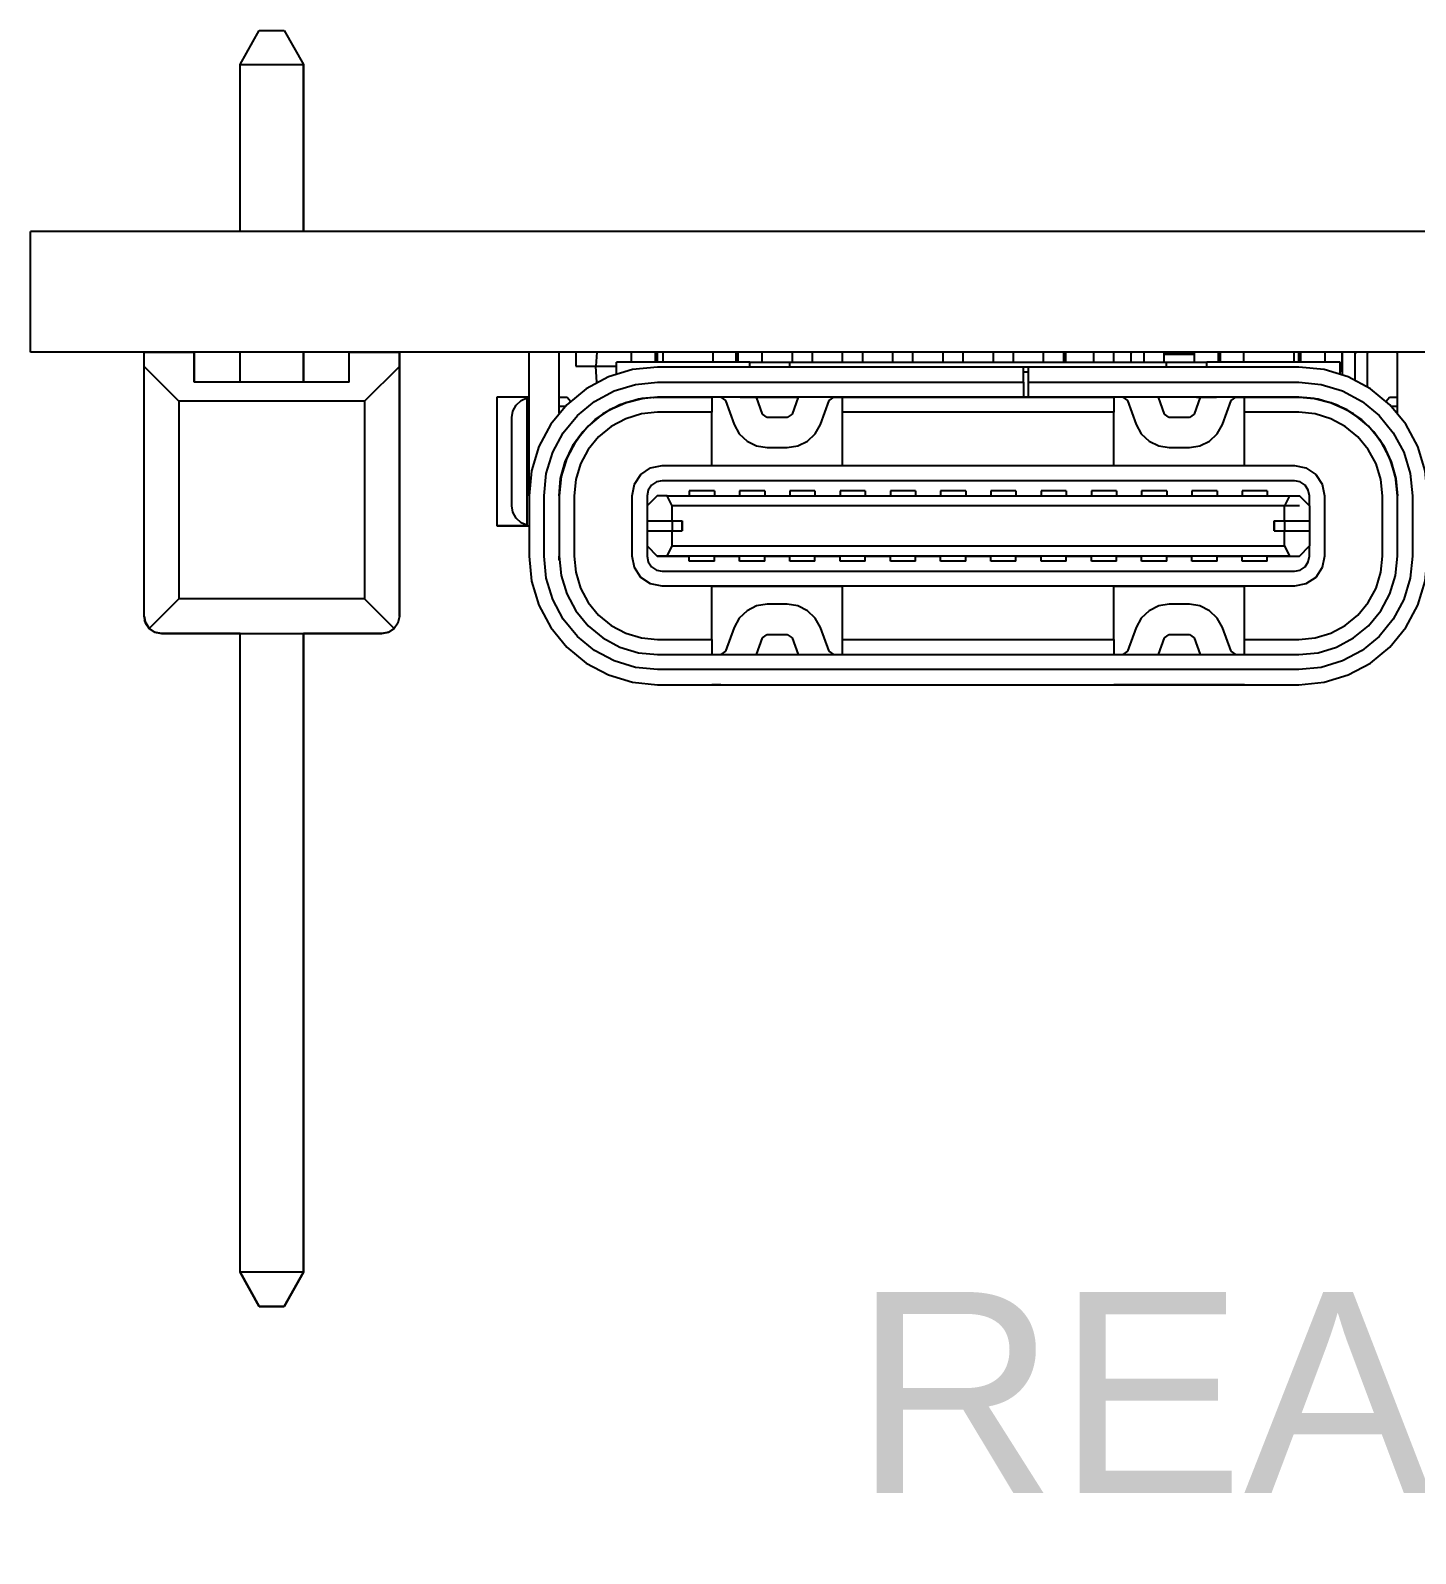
# Model space of a CAD drawing. Header units: millimetres. Extents: x -32 to 158, y -136 to 142.
# Drawn here: x 105 to 118.78, y -2.46 to 12.7 of the extents above; entities that cross this region are included whole.
import ezdxf

# ---------------------------------------------------------------- set-up
doc = ezdxf.new("R2010")
doc.units = ezdxf.units.MM
doc.layers.add('LABELS', color=7, linetype='Continuous')
doc.layers.add('VISIBLE', color=7, linetype='Continuous')
doc.styles.get("Standard").update_dxf_attribs({"font": 'arial.ttf'})

msp = doc.modelspace()

# ---------------------------------------------------------------- linework, layer by layer
at = {"layer": 'VISIBLE'}
for points in [[(107.085, 12.357), (107.275, 12.697)], [(107.275, 12.697), (107.525, 12.697)], [(107.525, 12.697), (107.715, 12.357)], [(107.085, 12.357), (107.715, 12.357)], [(107.085, 10.697), (107.085, 12.357)], [(107.715, 12.357), (107.715, 12.357)], [(107.715, 12.357), (107.715, 10.697)], [(107.715, 10.697), (107.715, 12.357)], [(107.715, 12.357), (107.715, 12.357)], [(107.715, 12.357), (107.715, 10.697)], [(107.715, 10.697), (107.715, 12.357)], [(107.715, 12.357), (107.715, 12.357)], [(107.715, 12.357), (107.715, 10.697)], [(107.715, 10.697), (107.715, 12.357)], [(107.715, 12.357), (107.715, 12.357)], [(107.715, 12.357), (107.715, 10.697)], [(107.715, 10.697), (107.715, 12.357)], [(107.715, 12.357), (107.715, 12.357)], [(107.715, 12.357), (107.715, 10.697)], [(107.715, 10.697), (107.715, 12.357)], [(107.715, 12.357), (107.715, 12.357)], [(107.715, 12.357), (107.715, 10.697)], [(107.715, 10.697), (107.715, 12.357)], [(107.715, 12.357), (107.715, 12.357)], [(107.715, 12.357), (107.715, 10.697)], [(107.715, 10.697), (107.715, 12.357)], [(107.715, 10.697), (107.715, 12.357)], [(107.715, 12.357), (107.715, 12.357)], [(107.715, 12.357), (107.715, 10.697)], [(137, 10.697), (105, 10.697)], [(105, 9.497), (105, 10.697)], [(137, 9.497), (105, 9.497)], [(106.13, 9.352), (106.13, 9.495)], [(106.13, 9.495), (106.63, 9.495)], [(106.63, 9.197), (106.63, 9.495)], [(106.63, 9.197), (106.63, 9.495)], [(106.63, 9.495), (106.63, 9.495)], [(106.63, 9.197), (106.63, 9.495)], [(106.63, 9.197), (106.63, 9.495)], [(106.63, 9.495), (106.63, 9.495)], [(106.63, 9.197), (106.63, 9.495)], [(106.63, 9.197), (106.63, 9.495)], [(106.63, 9.495), (106.63, 9.495)], [(106.63, 9.495), (106.63, 9.197)], [(106.63, 9.495), (106.63, 9.495)], [(106.63, 9.495), (106.63, 9.197)], [(106.63, 9.197), (106.63, 9.495)], [(106.63, 9.197), (106.63, 9.495)], [(106.63, 9.495), (106.63, 9.495)], [(106.63, 9.197), (106.63, 9.495)], [(106.63, 9.197), (106.63, 9.495)], [(106.63, 9.495), (106.63, 9.495)], [(106.63, 9.197), (106.63, 9.495)], [(106.63, 9.197), (106.63, 9.495)], [(106.63, 9.495), (106.63, 9.495)], [(106.63, 9.495), (106.63, 9.197)], [(106.63, 9.495), (106.63, 9.495)], [(106.63, 9.495), (106.63, 9.197)], [(107.085, 9.197), (107.085, 9.497)], [(107.715, 9.497), (107.715, 9.197)], [(107.715, 9.197), (107.715, 9.497)], [(107.715, 9.497), (107.715, 9.197)], [(107.715, 9.197), (107.715, 9.497)], [(107.715, 9.497), (107.715, 9.197)], [(107.715, 9.197), (107.715, 9.497)], [(107.715, 9.497), (107.715, 9.197)], [(107.715, 9.197), (107.715, 9.497)], [(107.715, 9.497), (107.715, 9.197)], [(107.715, 9.197), (107.715, 9.497)], [(107.715, 9.497), (107.715, 9.197)], [(107.715, 9.197), (107.715, 9.497)], [(107.715, 9.497), (107.715, 9.197)], [(107.715, 9.197), (107.715, 9.497)], [(107.715, 9.197), (107.715, 9.497)], [(107.715, 9.497), (107.715, 9.197)], [(108.17, 9.495), (108.67, 9.495)], [(108.17, 9.197), (108.17, 9.495)], [(108.67, 9.352), (108.67, 9.495)], [(108.67, 9.495), (108.67, 9.495)], [(108.67, 9.495), (108.67, 9.352)], [(108.67, 9.352), (108.67, 9.495)], [(108.67, 9.495), (108.67, 9.495)], [(108.67, 9.495), (108.67, 9.352)], [(108.67, 9.352), (108.67, 9.495)], [(108.67, 9.495), (108.67, 9.495)], [(108.67, 9.495), (108.67, 9.352)], [(108.67, 9.352), (108.67, 9.495)], [(108.67, 9.495), (108.67, 9.495)], [(108.67, 9.495), (108.67, 9.352)], [(108.67, 9.352), (108.67, 9.495)], [(108.67, 9.495), (108.67, 9.495)], [(108.67, 9.495), (108.67, 9.352)], [(108.67, 9.352), (108.67, 9.495)], [(108.67, 9.495), (108.67, 9.495)], [(108.67, 9.495), (108.67, 9.352)], [(108.67, 9.352), (108.67, 9.495)], [(108.67, 9.495), (108.67, 9.495)], [(108.67, 9.495), (108.67, 9.352)], [(108.67, 9.352), (108.67, 9.495)], [(108.67, 9.495), (108.67, 9.495)], [(108.67, 9.495), (108.67, 9.352)], [(109.96, 8.067), (109.96, 9.497)], [(110.26, 8.89), (110.26, 9.497)], [(110.425, 9.497), (110.425, 9.357)], [(110.635, 9.497), (110.625, 9.357)], [(110.83, 9.279), (110.83, 9.397)], [(112.156, 9.397), (110.83, 9.397)], [(110.98, 9.397), (110.98, 9.409), (110.98, 9.421), (110.98, 9.432), (110.98, 9.443), (110.98, 9.452), (110.98, 9.461), (110.98, 9.469), (110.98, 9.476), (110.98, 9.483), (110.98, 9.488), (110.98, 9.491), (110.98, 9.494), (110.98, 9.496), (110.98, 9.497)], [(111.22, 9.497), (110.98, 9.497)], [(111.22, 9.397), (111.22, 9.409), (111.22, 9.421), (111.22, 9.432), (111.22, 9.443), (111.22, 9.452), (111.22, 9.461), (111.22, 9.469), (111.22, 9.476), (111.22, 9.483), (111.22, 9.488), (111.22, 9.491), (111.22, 9.494), (111.22, 9.496), (111.22, 9.497)], [(111.24, 9.397), (111.24, 9.409), (111.24, 9.421), (111.24, 9.432), (111.24, 9.443), (111.24, 9.452), (111.24, 9.461), (111.24, 9.469), (111.24, 9.476), (111.24, 9.483), (111.24, 9.488), (111.24, 9.491), (111.24, 9.494), (111.24, 9.496), (111.24, 9.497)], [(111.29, 9.497), (111.24, 9.497)], [(111.29, 9.497), (111.29, 9.397)], [(111.79, 9.497), (111.79, 9.397)], [(112.02, 9.497), (111.79, 9.497)], [(111.815, 9.497), (111.815, 9.497)], [(112.02, 9.397), (112.02, 9.409), (112.02, 9.421), (112.02, 9.432), (112.02, 9.443), (112.02, 9.452), (112.02, 9.461), (112.02, 9.469), (112.02, 9.476), (112.02, 9.483), (112.02, 9.488), (112.02, 9.491), (112.02, 9.494), (112.02, 9.496), (112.02, 9.497)], [(112.025, 9.397), (112.025, 9.497)], [(112.04, 9.397), (112.04, 9.409), (112.04, 9.421), (112.04, 9.432), (112.04, 9.443), (112.04, 9.452), (112.04, 9.461), (112.04, 9.469), (112.04, 9.476), (112.04, 9.483), (112.04, 9.488), (112.04, 9.491), (112.04, 9.494), (112.04, 9.496), (112.04, 9.497)], [(112.28, 9.497), (112.04, 9.497)], [(112.156, 9.347), (112.156, 9.397)], [(112.156, 9.397), (112.556, 9.397)], [(112.28, 9.397), (112.28, 9.409), (112.28, 9.421), (112.28, 9.432), (112.28, 9.443), (112.28, 9.452), (112.28, 9.461), (112.28, 9.469), (112.28, 9.476), (112.28, 9.483), (112.28, 9.488), (112.28, 9.491), (112.28, 9.494), (112.28, 9.496), (112.28, 9.497)], [(112.556, 9.347), (112.556, 9.397)], [(112.556, 9.397), (116.304, 9.397)], [(112.58, 9.397), (112.58, 9.409), (112.58, 9.421), (112.58, 9.432), (112.58, 9.443), (112.58, 9.452), (112.58, 9.461), (112.58, 9.469), (112.58, 9.476), (112.58, 9.483), (112.58, 9.488), (112.58, 9.491), (112.58, 9.494), (112.58, 9.496), (112.58, 9.497)], [(112.78, 9.497), (112.58, 9.497)], [(112.765, 9.497), (112.765, 9.497)], [(112.78, 9.397), (112.78, 9.409), (112.78, 9.421), (112.78, 9.432), (112.78, 9.443), (112.78, 9.452), (112.78, 9.461), (112.78, 9.469), (112.78, 9.476), (112.78, 9.483), (112.78, 9.488), (112.78, 9.491), (112.78, 9.494), (112.78, 9.496), (112.78, 9.497)], [(113.08, 9.397), (113.08, 9.409), (113.08, 9.421), (113.08, 9.432), (113.08, 9.443), (113.08, 9.452), (113.08, 9.461), (113.08, 9.469), (113.08, 9.476), (113.08, 9.483), (113.08, 9.488), (113.08, 9.491), (113.08, 9.494), (113.08, 9.496), (113.08, 9.497)], [(113.28, 9.497), (113.08, 9.497)], [(113.265, 9.497), (113.265, 9.497)], [(113.265, 9.497), (113.265, 9.497)], [(113.28, 9.397), (113.28, 9.409), (113.28, 9.421), (113.28, 9.432), (113.28, 9.443), (113.28, 9.452), (113.28, 9.461), (113.28, 9.469), (113.28, 9.476), (113.28, 9.483), (113.28, 9.488), (113.28, 9.491), (113.28, 9.494), (113.28, 9.496), (113.28, 9.497)], [(113.58, 9.397), (113.58, 9.409), (113.58, 9.421), (113.58, 9.432), (113.58, 9.443), (113.58, 9.452), (113.58, 9.461), (113.58, 9.469), (113.58, 9.476), (113.58, 9.483), (113.58, 9.488), (113.58, 9.491), (113.58, 9.494), (113.58, 9.496), (113.58, 9.497)], [(113.78, 9.497), (113.58, 9.497)], [(113.78, 9.397), (113.78, 9.409), (113.78, 9.421), (113.78, 9.432), (113.78, 9.443), (113.78, 9.452), (113.78, 9.461), (113.78, 9.469), (113.78, 9.476), (113.78, 9.483), (113.78, 9.488), (113.78, 9.491), (113.78, 9.494), (113.78, 9.496), (113.78, 9.497)], [(114.08, 9.397), (114.08, 9.409), (114.08, 9.421), (114.08, 9.432), (114.08, 9.443), (114.08, 9.452), (114.08, 9.461), (114.08, 9.469), (114.08, 9.476), (114.08, 9.483), (114.08, 9.488), (114.08, 9.491), (114.08, 9.494), (114.08, 9.496), (114.08, 9.497)], [(114.28, 9.497), (114.08, 9.497)], [(114.28, 9.397), (114.28, 9.409), (114.28, 9.421), (114.28, 9.432), (114.28, 9.443), (114.28, 9.452), (114.28, 9.461), (114.28, 9.469), (114.28, 9.476), (114.28, 9.483), (114.28, 9.488), (114.28, 9.491), (114.28, 9.494), (114.28, 9.496), (114.28, 9.497)], [(114.58, 9.397), (114.58, 9.409), (114.58, 9.421), (114.58, 9.432), (114.58, 9.443), (114.58, 9.452), (114.58, 9.461), (114.58, 9.469), (114.58, 9.476), (114.58, 9.483), (114.58, 9.488), (114.58, 9.491), (114.58, 9.494), (114.58, 9.496), (114.58, 9.497)], [(114.78, 9.497), (114.58, 9.497)], [(114.78, 9.397), (114.78, 9.409), (114.78, 9.421), (114.78, 9.432), (114.78, 9.443), (114.78, 9.452), (114.78, 9.461), (114.78, 9.469), (114.78, 9.476), (114.78, 9.483), (114.78, 9.488), (114.78, 9.491), (114.78, 9.494), (114.78, 9.496), (114.78, 9.497)], [(115.08, 9.397), (115.08, 9.409), (115.08, 9.421), (115.08, 9.432), (115.08, 9.443), (115.08, 9.452), (115.08, 9.461), (115.08, 9.469), (115.08, 9.476), (115.08, 9.483), (115.08, 9.488), (115.08, 9.491), (115.08, 9.494), (115.08, 9.496), (115.08, 9.497)], [(115.28, 9.497), (115.08, 9.497)], [(115.28, 9.397), (115.28, 9.409), (115.28, 9.421), (115.28, 9.432), (115.28, 9.443), (115.28, 9.452), (115.28, 9.461), (115.28, 9.469), (115.28, 9.476), (115.28, 9.483), (115.28, 9.488), (115.28, 9.491), (115.28, 9.494), (115.28, 9.496), (115.28, 9.497)], [(115.3, 9.397), (115.3, 9.497)], [(115.58, 9.397), (115.58, 9.409), (115.58, 9.421), (115.58, 9.432), (115.58, 9.443), (115.58, 9.452), (115.58, 9.461), (115.58, 9.469), (115.58, 9.476), (115.58, 9.483), (115.58, 9.488), (115.58, 9.491), (115.58, 9.494), (115.58, 9.496), (115.58, 9.497)], [(115.78, 9.497), (115.58, 9.497)], [(115.78, 9.397), (115.78, 9.409), (115.78, 9.421), (115.78, 9.432), (115.78, 9.443), (115.78, 9.452), (115.78, 9.461), (115.78, 9.469), (115.78, 9.476), (115.78, 9.483), (115.78, 9.488), (115.78, 9.491), (115.78, 9.494), (115.78, 9.496), (115.78, 9.497)], [(115.962, 9.497), (115.95, 9.485)], [(115.95, 9.397), (115.95, 9.485)], [(116.08, 9.397), (116.08, 9.409), (116.08, 9.421), (116.08, 9.432), (116.08, 9.443), (116.08, 9.452), (116.08, 9.461), (116.08, 9.469), (116.08, 9.476), (116.08, 9.483), (116.08, 9.488), (116.08, 9.491), (116.08, 9.494), (116.08, 9.496), (116.08, 9.497)], [(116.28, 9.497), (116.08, 9.497)], [(116.096, 9.497), (116.096, 9.497)], [(116.28, 9.397), (116.28, 9.409), (116.28, 9.421), (116.28, 9.432), (116.28, 9.443), (116.28, 9.452), (116.28, 9.461), (116.28, 9.469), (116.28, 9.476), (116.28, 9.483), (116.28, 9.488), (116.28, 9.491), (116.28, 9.494), (116.28, 9.496), (116.28, 9.497)], [(116.28, 9.477), (116.58, 9.477)], [(116.346, 9.477), (116.28, 9.477)], [(116.304, 9.347), (116.304, 9.397)], [(116.304, 9.397), (116.704, 9.397)], [(116.346, 9.497), (116.346, 9.477)], [(116.58, 9.485), (116.346, 9.485)], [(116.475, 9.497), (116.475, 9.485)], [(116.58, 9.397), (116.58, 9.409), (116.58, 9.421), (116.58, 9.432), (116.58, 9.443), (116.58, 9.452), (116.58, 9.461), (116.58, 9.469), (116.58, 9.476), (116.58, 9.483), (116.58, 9.488), (116.58, 9.491), (116.58, 9.494), (116.58, 9.496), (116.58, 9.497)], [(116.82, 9.497), (116.58, 9.497)], [(116.704, 9.347), (116.704, 9.397)], [(118.03, 9.397), (116.704, 9.397)], [(116.82, 9.397), (116.82, 9.409), (116.82, 9.421), (116.82, 9.432), (116.82, 9.443), (116.82, 9.452), (116.82, 9.461), (116.82, 9.469), (116.82, 9.476), (116.82, 9.483), (116.82, 9.488), (116.82, 9.491), (116.82, 9.494), (116.82, 9.496), (116.82, 9.497)], [(116.84, 9.485), (116.82, 9.485)], [(116.82, 9.477), (116.84, 9.477)], [(116.84, 9.397), (116.84, 9.409), (116.84, 9.421), (116.84, 9.432), (116.84, 9.443), (116.84, 9.452), (116.84, 9.461), (116.84, 9.469), (116.84, 9.476), (116.84, 9.483), (116.84, 9.488), (116.84, 9.491), (116.84, 9.494), (116.84, 9.496), (116.84, 9.497)], [(117.07, 9.497), (116.84, 9.497)], [(116.846, 9.497), (116.846, 9.497)], [(117.07, 9.497), (117.07, 9.397)], [(117.57, 9.497), (117.57, 9.397)], [(117.62, 9.497), (117.57, 9.497)], [(117.62, 9.397), (117.62, 9.409), (117.62, 9.421), (117.62, 9.432), (117.62, 9.443), (117.62, 9.452), (117.62, 9.461), (117.62, 9.469), (117.62, 9.476), (117.62, 9.483), (117.62, 9.488), (117.62, 9.491), (117.62, 9.494), (117.62, 9.496), (117.62, 9.497)], [(117.64, 9.397), (117.64, 9.409), (117.64, 9.421), (117.64, 9.432), (117.64, 9.443), (117.64, 9.452), (117.64, 9.461), (117.64, 9.469), (117.64, 9.476), (117.64, 9.483), (117.64, 9.488), (117.64, 9.491), (117.64, 9.494), (117.64, 9.496), (117.64, 9.497)], [(117.88, 9.497), (117.64, 9.497)], [(117.858, 9.497), (117.858, 9.497)], [(117.88, 9.397), (117.88, 9.409), (117.88, 9.421), (117.88, 9.432), (117.88, 9.443), (117.88, 9.452), (117.88, 9.461), (117.88, 9.469), (117.88, 9.476), (117.88, 9.483), (117.88, 9.488), (117.88, 9.491), (117.88, 9.494), (117.88, 9.496), (117.88, 9.497)], [(118.03, 9.279), (118.03, 9.397)], [(118.05, 9.299), (118.05, 9.497)], [(118.05, 9.497), (118.05, 9.272)], [(118.192, 9.497), (118.181, 9.485)], [(118.181, 9.217), (118.181, 9.485)], [(118.3, 9.485), (118.312, 9.497)], [(118.3, 9.485), (118.3, 9.151)], [(118.588, 9.497), (118.6, 9.487)], [(118.588, 9.497), (118.6, 9.487)], [(118.6, 8.89), (118.6, 9.497)], [(106.13, 6.869), (106.13, 9.197), (106.13, 9.352)], [(106.13, 9.352), (106.475, 9.007)], [(108.67, 9.352), (108.324, 9.007)], [(108.67, 9.352), (108.67, 9.352)], [(108.67, 6.869), (108.67, 9.197), (108.67, 9.352)], [(108.67, 6.869), (108.67, 9.197), (108.67, 9.352)], [(108.67, 6.869), (108.67, 9.197), (108.67, 9.352)], [(108.67, 6.869), (108.67, 9.197), (108.67, 9.352)], [(108.67, 6.869), (108.67, 9.197), (108.67, 9.352)], [(108.67, 6.869), (108.67, 9.197), (108.67, 9.352)], [(108.67, 9.352), (108.67, 9.197), (108.67, 6.869)], [(108.67, 9.352), (108.67, 9.197), (108.67, 6.869)], [(108.67, 6.869), (108.67, 9.197), (108.67, 9.352)], [(108.67, 6.869), (108.67, 9.197), (108.67, 9.352)], [(108.67, 6.869), (108.67, 9.197), (108.67, 9.352)], [(108.67, 6.869), (108.67, 9.197), (108.67, 9.352)], [(108.67, 6.869), (108.67, 9.197), (108.67, 9.352)], [(108.67, 6.869), (108.67, 9.197), (108.67, 9.352)], [(108.67, 9.352), (108.67, 9.352)], [(108.67, 9.352), (108.67, 9.197), (108.67, 6.869)], [(108.67, 9.352), (108.67, 9.197), (108.67, 6.869)], [(111.24, 9.347), (110.99, 9.322), (110.75, 9.249), (110.529, 9.131), (110.335, 8.972), (110.176, 8.778), (110.057, 8.556), (109.985, 8.316), (109.96, 8.067)], [(110.425, 9.357), (110.625, 9.357)], [(110.625, 9.357), (110.83, 9.357)], [(110.636, 9.195), (110.625, 9.357)], [(111.24, 9.347), (111.237, 9.347)], [(114.88, 9.347), (111.24, 9.347)], [(114.88, 9.197), (114.88, 9.347)], [(114.93, 9.347), (114.88, 9.347)], [(114.93, 9.297), (114.917, 9.297), (114.88, 9.297)], [(114.93, 9.197), (114.93, 9.347)], [(117.62, 9.347), (114.93, 9.347)], [(118.9, 8.067), (118.875, 8.316), (118.802, 8.556), (118.684, 8.778), (118.525, 8.972), (118.331, 9.131), (118.11, 9.249), (117.87, 9.322), (117.62, 9.347)], [(117.622, 9.347), (117.622, 9.347)], [(108.17, 9.197), (106.63, 9.197)], [(107.715, 9.197), (107.085, 9.197)], [(110.11, 8.067), (110.132, 8.287), (110.196, 8.499), (110.3, 8.694), (110.441, 8.866), (110.612, 9.006), (110.807, 9.111), (111.019, 9.175), (111.24, 9.197)], [(111.24, 9.197), (114.88, 9.197)], [(114.88, 9.197), (114.88, 9.047)], [(114.93, 9.047), (114.93, 9.197)], [(114.93, 9.197), (117.62, 9.197)], [(117.62, 9.197), (117.84, 9.175), (118.052, 9.111), (118.248, 9.006), (118.419, 8.866), (118.559, 8.694), (118.664, 8.499), (118.728, 8.287), (118.75, 8.067)], [(106.475, 9.007), (106.475, 7.042)], [(108.324, 9.007), (106.475, 9.007)], [(108.324, 9.007), (108.324, 7.042)], [(109.94, 9.047), (109.818, 9.047), (109.722, 9.047), (109.661, 9.047), (109.64, 9.047)], [(109.64, 9.047), (109.64, 9.045), (109.64, 9.042), (109.64, 9.035), (109.64, 9.027), (109.64, 9.016), (109.64, 9.003), (109.64, 8.988), (109.64, 8.971), (109.64, 8.953), (109.64, 8.933), (109.64, 8.913), (109.64, 8.891), (109.64, 8.869), (109.64, 8.847)], [(109.94, 9.047), (109.64, 9.047)], [(109.79, 8.847), (109.8, 8.91), (109.832, 8.969), (109.881, 9.015), (109.94, 9.04)], [(109.96, 9.047), (109.94, 9.047)], [(109.94, 9.047), (109.94, 9.047), (109.94, 9.046), (109.94, 9.046), (109.94, 9.046), (109.94, 9.046), (109.94, 9.045), (109.94, 9.045), (109.94, 9.045), (109.94, 9.044), (109.94, 9.043), (109.94, 9.043), (109.94, 9.042), (109.94, 9.041), (109.94, 9.04)], [(109.94, 9.04), (109.94, 7.773)], [(111.24, 9.047), (111.049, 9.028), (110.865, 8.972), (110.695, 8.881), (110.547, 8.76), (110.425, 8.611), (110.335, 8.442), (110.279, 8.258), (110.26, 8.067)], [(110.26, 9.047), (110.34, 9.047)], [(111.087, 9.035), (110.919, 8.993), (110.761, 8.922), (110.618, 8.824), (110.495, 8.703), (110.394, 8.562), (110.321, 8.406), (110.275, 8.239), (110.26, 8.067)], [(110.26, 8.067), (110.275, 8.239), (110.321, 8.406), (110.395, 8.563), (110.495, 8.704), (110.619, 8.825), (110.762, 8.922), (110.92, 8.993), (111.088, 9.035)], [(110.26, 8.957), (110.32, 8.957)], [(110.34, 9.047), (110.372, 9.008)], [(110.83, 8.957), (110.83, 8.957)], [(111.197, 9.046), (111.087, 9.035)], [(111.194, 9.045), (111.24, 9.047)], [(111.196, 9.046), (111.198, 9.046)], [(111.24, 9.047), (111.24, 9.047)], [(111.44, 9.047), (111.298, 9.047), (111.255, 9.047), (111.24, 9.047)], [(111.24, 9.047), (111.255, 9.047), (111.298, 9.047), (111.44, 9.047)], [(111.24, 9.047), (111.24, 9.047)], [(114.88, 9.047), (111.24, 9.047)], [(111.24, 9.047), (111.78, 9.047)], [(112.06, 9.047), (111.44, 9.047)], [(111.868, 9.047), (111.78, 9.047)], [(111.78, 9.047), (111.78, 8.897)], [(111.868, 9.047), (111.915, 9.014)], [(111.915, 9.014), (112.001, 8.777)], [(112.26, 9.047), (112.245, 9.047), (112.201, 9.047), (112.06, 9.047)], [(112.06, 9.047), (112.201, 9.047), (112.245, 9.047), (112.26, 9.047)], [(112.222, 9.047), (112.638, 9.047)], [(112.283, 8.879), (112.222, 9.047)], [(112.638, 9.047), (112.222, 9.047)], [(112.26, 9.047), (112.26, 9.047)], [(112.26, 9.047), (112.26, 9.047)], [(112.638, 9.047), (112.577, 8.879)], [(112.859, 8.777), (112.945, 9.014)], [(112.945, 9.014), (112.992, 9.047)], [(112.992, 9.047), (113.08, 9.047)], [(113.08, 9.047), (113.08, 9.047)], [(113.08, 8.897), (113.08, 9.047)], [(113.08, 9.047), (115.78, 9.047)], [(113.775, 9.047), (113.775, 9.047)], [(113.88, 9.047), (113.88, 9.047)], [(114.08, 9.047), (113.938, 9.047), (113.895, 9.047), (113.88, 9.047)], [(113.88, 9.047), (113.88, 9.047)], [(114.08, 9.047), (113.938, 9.047), (113.895, 9.047), (113.88, 9.047)], [(113.88, 9.047), (113.907, 9.047), (113.98, 9.047), (114.18, 9.047)], [(113.88, 9.047), (113.907, 9.047), (113.98, 9.047), (114.18, 9.047)], [(113.88, 9.047), (113.88, 9.047)], [(113.93, 9.047), (113.941, 9.047), (113.974, 9.047), (114.08, 9.047)], [(114.155, 9.047), (114.005, 9.047), (113.95, 9.047), (113.93, 9.047)], [(113.93, 9.047), (113.941, 9.047), (113.974, 9.047), (114.08, 9.047)], [(114.155, 9.047), (114.005, 9.047), (113.95, 9.047), (113.93, 9.047)], [(114.18, 9.047), (114.08, 9.047)], [(114.18, 9.047), (114.08, 9.047)], [(114.705, 9.047), (114.155, 9.047)], [(114.705, 9.047), (114.155, 9.047)], [(114.73, 9.047), (114.18, 9.047)], [(114.73, 9.047), (114.18, 9.047)], [(114.78, 9.047), (114.705, 9.047)], [(114.78, 9.047), (114.705, 9.047)], [(114.705, 9.047), (114.855, 9.047), (114.91, 9.047), (114.93, 9.047)], [(114.705, 9.047), (114.855, 9.047), (114.91, 9.047), (114.93, 9.047)], [(114.88, 9.047), (114.867, 9.047), (114.83, 9.047), (114.73, 9.047)], [(114.88, 9.047), (114.867, 9.047), (114.83, 9.047), (114.73, 9.047)], [(114.78, 9.047), (114.851, 9.047), (114.88, 9.047)], [(114.78, 9.047), (114.851, 9.047), (114.88, 9.047)], [(114.93, 9.047), (114.918, 9.047), (114.886, 9.047), (114.78, 9.047)], [(114.93, 9.047), (114.918, 9.047), (114.886, 9.047), (114.78, 9.047)], [(114.88, 9.047), (114.88, 9.047)], [(114.93, 9.047), (114.93, 9.047)], [(114.93, 9.047), (114.93, 9.047)], [(114.93, 9.047), (114.93, 9.047)], [(117.62, 9.047), (114.93, 9.047)], [(115.085, 9.047), (115.085, 9.047)], [(115.78, 9.047), (115.78, 9.047)], [(115.868, 9.047), (115.78, 9.047)], [(115.78, 9.047), (115.78, 8.897)], [(115.868, 9.047), (115.915, 9.014)], [(115.915, 9.014), (116.001, 8.777)], [(116.638, 9.047), (116.222, 9.047)], [(116.283, 8.879), (116.222, 9.047)], [(116.638, 9.047), (116.222, 9.047)], [(116.638, 9.047), (116.577, 8.879)], [(116.6, 9.047), (116.6, 9.047)], [(116.6, 9.047), (116.615, 9.047), (116.658, 9.047), (116.8, 9.047)], [(116.6, 9.047), (116.6, 9.047)], [(116.8, 9.047), (116.658, 9.047), (116.615, 9.047), (116.6, 9.047)], [(117.42, 9.047), (116.8, 9.047)], [(116.859, 8.777), (116.945, 9.014)], [(116.945, 9.014), (116.992, 9.047)], [(116.992, 9.047), (117.08, 9.047)], [(117.08, 8.897), (117.08, 9.047)], [(117.08, 9.047), (117.62, 9.047)], [(117.62, 9.047), (117.605, 9.047), (117.561, 9.047), (117.42, 9.047)], [(117.62, 9.047), (117.62, 9.047)], [(117.62, 9.047), (117.62, 9.047)], [(118.6, 8.067), (118.581, 8.258), (118.525, 8.442), (118.435, 8.611), (118.313, 8.76), (118.164, 8.881), (117.995, 8.972), (117.811, 9.028), (117.62, 9.047)], [(117.62, 9.047), (117.666, 9.045)], [(117.662, 9.046), (117.773, 9.035)], [(117.773, 9.035), (117.663, 9.046)], [(117.771, 9.035), (117.94, 8.993), (118.098, 8.922), (118.241, 8.825), (118.365, 8.704), (118.465, 8.563), (118.539, 8.406), (118.585, 8.239), (118.6, 8.067)], [(118.6, 8.067), (118.585, 8.239), (118.539, 8.406), (118.465, 8.562), (118.365, 8.703), (118.242, 8.824), (118.099, 8.922), (117.941, 8.993), (117.773, 9.035)], [(118.03, 8.957), (118.03, 8.957)], [(118.487, 9.008), (118.52, 9.047)], [(118.52, 9.047), (118.6, 9.047)], [(118.54, 8.957), (118.6, 8.957)], [(109.64, 8.847), (109.64, 7.967)], [(109.79, 7.967), (109.79, 8.847)], [(111.24, 8.897), (111.078, 8.881), (110.922, 8.833), (110.779, 8.757), (110.653, 8.653), (110.55, 8.528), (110.473, 8.384), (110.426, 8.229), (110.41, 8.067)], [(111.78, 8.897), (111.24, 8.897)], [(111.78, 8.367), (111.78, 8.897)], [(112.33, 8.847), (112.283, 8.879)], [(112.53, 8.847), (112.33, 8.847)], [(112.577, 8.879), (112.53, 8.847)], [(113.08, 8.367), (113.08, 8.897)], [(115.78, 8.897), (113.08, 8.897)], [(115.78, 8.367), (115.78, 8.897)], [(116.33, 8.847), (116.283, 8.879)], [(116.53, 8.847), (116.33, 8.847)], [(116.577, 8.879), (116.53, 8.847)], [(117.08, 8.367), (117.08, 8.897)], [(117.62, 8.897), (117.08, 8.897)], [(118.45, 8.067), (118.434, 8.229), (118.387, 8.384), (118.31, 8.528), (118.207, 8.653), (118.081, 8.757), (117.938, 8.833), (117.782, 8.881), (117.62, 8.897)], [(112.001, 8.777), (112.052, 8.684), (112.129, 8.61), (112.225, 8.563), (112.33, 8.547)], [(112.53, 8.547), (112.635, 8.563), (112.731, 8.61), (112.808, 8.684), (112.859, 8.777)], [(116.001, 8.777), (116.052, 8.684), (116.129, 8.61), (116.225, 8.563), (116.33, 8.547)], [(116.53, 8.547), (116.635, 8.563), (116.731, 8.61), (116.808, 8.684), (116.859, 8.777)], [(109.94, 8.607), (109.96, 8.607)], [(112.33, 8.547), (112.53, 8.547)], [(116.33, 8.547), (116.53, 8.547)], [(110.985, 8.067), (111.008, 8.181), (111.073, 8.279), (111.17, 8.344), (111.285, 8.367)], [(111.285, 8.367), (117.575, 8.367)], [(117.575, 8.367), (117.69, 8.344), (117.787, 8.279), (117.852, 8.181), (117.875, 8.067)], [(109.94, 8.207), (109.96, 8.207)], [(111.285, 8.217), (111.228, 8.205), (111.179, 8.173), (111.146, 8.124), (111.135, 8.067)], [(117.575, 8.217), (111.285, 8.217)], [(117.725, 8.067), (117.713, 8.124), (117.681, 8.173), (117.632, 8.205), (117.575, 8.217)], [(109.96, 8.067), (109.96, 7.467)], [(110.11, 7.467), (110.11, 8.067)], [(110.26, 8.067), (110.26, 7.467)], [(110.41, 8.067), (110.41, 7.467)], [(110.985, 7.467), (110.985, 8.067)], [(111.135, 8.067), (111.135, 7.967)], [(111.235, 8.067), (111.135, 7.967)], [(111.335, 8.067), (111.235, 8.067)], [(111.335, 8.067), (117.525, 8.067)], [(111.385, 7.967), (111.335, 8.067)], [(111.805, 8.117), (111.555, 8.117)], [(111.555, 8.117), (111.555, 8.067)], [(111.805, 8.117), (111.805, 8.067)], [(112.305, 8.117), (112.055, 8.117)], [(112.055, 8.117), (112.055, 8.067)], [(112.305, 8.117), (112.305, 8.067)], [(112.805, 8.117), (112.555, 8.117)], [(112.555, 8.117), (112.555, 8.067)], [(112.805, 8.117), (112.805, 8.067)], [(113.305, 8.117), (113.055, 8.117)], [(113.055, 8.117), (113.055, 8.067)], [(113.305, 8.117), (113.305, 8.067)], [(113.805, 8.117), (113.555, 8.117)], [(113.555, 8.117), (113.555, 8.067)], [(113.805, 8.117), (113.805, 8.067)], [(114.305, 8.117), (114.055, 8.117)], [(114.055, 8.117), (114.055, 8.067)], [(114.305, 8.117), (114.305, 8.067)], [(114.805, 8.117), (114.555, 8.117)], [(114.555, 8.117), (114.555, 8.067)], [(114.805, 8.117), (114.805, 8.067)], [(115.305, 8.117), (115.055, 8.117)], [(115.055, 8.117), (115.055, 8.067)], [(115.305, 8.117), (115.305, 8.067)], [(115.805, 8.117), (115.555, 8.117)], [(115.555, 8.117), (115.555, 8.067)], [(115.805, 8.117), (115.805, 8.067)], [(116.305, 8.117), (116.055, 8.117)], [(116.055, 8.117), (116.055, 8.067)], [(116.305, 8.117), (116.305, 8.067)], [(116.805, 8.117), (116.555, 8.117)], [(116.555, 8.117), (116.555, 8.067)], [(116.805, 8.117), (116.805, 8.067)], [(117.305, 8.117), (117.055, 8.117)], [(117.055, 8.117), (117.055, 8.067)], [(117.305, 8.117), (117.305, 8.067)], [(117.525, 8.067), (117.475, 7.967)], [(117.525, 8.067), (117.625, 8.067)], [(117.725, 7.967), (117.625, 8.067)], [(117.725, 7.967), (117.725, 8.067)], [(117.875, 8.067), (117.875, 7.467)], [(118.45, 7.467), (118.45, 8.067)], [(118.6, 7.467), (118.6, 8.067)], [(118.75, 8.067), (118.75, 7.467)], [(109.64, 7.967), (109.64, 7.944), (109.64, 7.922), (109.64, 7.901), (109.64, 7.88), (109.64, 7.86), (109.64, 7.842), (109.64, 7.825), (109.64, 7.81), (109.64, 7.797), (109.64, 7.786), (109.64, 7.778), (109.64, 7.772), (109.64, 7.768), (109.64, 7.767)], [(109.94, 7.773), (109.881, 7.799), (109.832, 7.844), (109.8, 7.904), (109.79, 7.967)], [(111.135, 7.967), (111.135, 7.817)], [(117.475, 7.967), (111.385, 7.967)], [(111.385, 7.817), (111.385, 7.967)], [(117.475, 7.817), (117.475, 7.967)], [(117.625, 7.967), (117.519, 7.967), (117.486, 7.967), (117.475, 7.967)], [(117.725, 7.967), (117.725, 7.817)], [(109.64, 7.767), (109.663, 7.767), (109.729, 7.767), (109.831, 7.767), (109.96, 7.767)], [(109.94, 7.767), (109.64, 7.767)], [(109.94, 7.773), (109.94, 7.772), (109.94, 7.771), (109.94, 7.771), (109.94, 7.77), (109.94, 7.769), (109.94, 7.769), (109.94, 7.768), (109.94, 7.768), (109.94, 7.767), (109.94, 7.767), (109.94, 7.767), (109.94, 7.767), (109.94, 7.767), (109.94, 7.767)], [(109.94, 7.767), (109.96, 7.767)], [(111.135, 7.817), (111.135, 7.717)], [(111.135, 7.817), (111.385, 7.817)], [(111.135, 7.817), (111.385, 7.817)], [(111.385, 7.817), (111.485, 7.817)], [(111.385, 7.817), (111.385, 7.717)], [(111.385, 7.817), (111.485, 7.817)], [(111.485, 7.817), (111.485, 7.717)], [(111.485, 7.717), (111.485, 7.817)], [(117.375, 7.817), (117.375, 7.717)], [(117.375, 7.817), (117.475, 7.817)], [(117.375, 7.717), (117.375, 7.817)], [(117.375, 7.817), (117.475, 7.817)], [(117.475, 7.817), (117.725, 7.817)], [(117.475, 7.817), (117.475, 7.717)], [(117.475, 7.817), (117.725, 7.817)], [(117.725, 7.817), (117.725, 7.717)], [(111.135, 7.717), (111.385, 7.717)], [(111.135, 7.717), (111.135, 7.567)], [(111.135, 7.717), (111.385, 7.717)], [(111.385, 7.717), (111.485, 7.717)], [(111.385, 7.717), (111.485, 7.717)], [(111.385, 7.567), (111.385, 7.717)], [(117.375, 7.717), (117.475, 7.717)], [(117.375, 7.717), (117.475, 7.717)], [(117.475, 7.717), (117.725, 7.717)], [(117.475, 7.567), (117.475, 7.717)], [(117.475, 7.717), (117.725, 7.717)], [(117.725, 7.717), (117.725, 7.567)], [(109.96, 7.467), (109.96, 7.467), (109.96, 7.467), (109.96, 7.467), (109.96, 7.467), (109.96, 7.467), (109.96, 7.467), (109.96, 7.467), (109.96, 7.467), (109.96, 7.467), (109.96, 7.467), (109.96, 7.467), (109.96, 7.467), (109.96, 7.467), (109.96, 7.467)], [(109.96, 7.467), (109.985, 7.217), (110.057, 6.977), (110.176, 6.755), (110.335, 6.561), (110.529, 6.402), (110.75, 6.284), (110.99, 6.211), (111.24, 6.187)], [(111.24, 6.337), (111.019, 6.358), (110.807, 6.423), (110.612, 6.527), (110.441, 6.668), (110.3, 6.839), (110.196, 7.034), (110.132, 7.246), (110.11, 7.467)], [(110.26, 7.467), (110.26, 7.467), (110.26, 7.467), (110.26, 7.467), (110.26, 7.467), (110.26, 7.467), (110.26, 7.467), (110.26, 7.467), (110.26, 7.467), (110.26, 7.467), (110.26, 7.467), (110.26, 7.467), (110.26, 7.467), (110.26, 7.467), (110.26, 7.467)], [(110.26, 7.467), (110.279, 7.275), (110.335, 7.092), (110.425, 6.922), (110.547, 6.774), (110.695, 6.652), (110.865, 6.561), (111.049, 6.505), (111.24, 6.487)], [(110.261, 7.426), (110.26, 7.467)], [(110.41, 7.467), (110.426, 7.305), (110.473, 7.149), (110.55, 7.005), (110.653, 6.88), (110.779, 6.776), (110.922, 6.7), (111.078, 6.653), (111.24, 6.637)], [(111.285, 7.167), (111.17, 7.189), (111.073, 7.254), (111.008, 7.352), (110.985, 7.467)], [(111.285, 7.167), (111.17, 7.189), (111.073, 7.254), (111.008, 7.352), (110.985, 7.467)], [(111.135, 7.567), (111.235, 7.467)], [(111.135, 7.567), (111.135, 7.467)], [(111.135, 7.467), (111.146, 7.409), (111.179, 7.361), (111.228, 7.328), (111.285, 7.317)], [(111.335, 7.467), (111.235, 7.467)], [(111.235, 7.467), (111.412, 7.467), (111.466, 7.467), (111.485, 7.467)], [(111.335, 7.467), (111.385, 7.567)], [(117.525, 7.467), (111.335, 7.467)], [(111.385, 7.567), (117.475, 7.567)], [(111.485, 7.467), (111.472, 7.467), (111.435, 7.467)], [(111.435, 7.467), (111.555, 7.467)], [(111.485, 7.467), (111.485, 7.467)], [(111.485, 7.467), (111.485, 7.467)], [(111.805, 7.467), (111.555, 7.467)], [(111.555, 7.417), (111.555, 7.467)], [(111.805, 7.417), (111.805, 7.467)], [(111.805, 7.467), (112.055, 7.467)], [(112.305, 7.467), (112.055, 7.467)], [(112.055, 7.417), (112.055, 7.467)], [(112.305, 7.417), (112.305, 7.467)], [(112.305, 7.467), (112.555, 7.467)], [(112.805, 7.467), (112.555, 7.467)], [(112.555, 7.417), (112.555, 7.467)], [(112.805, 7.417), (112.805, 7.467)], [(112.805, 7.467), (113.055, 7.467)], [(113.305, 7.467), (113.055, 7.467)], [(113.055, 7.417), (113.055, 7.467)], [(113.305, 7.417), (113.305, 7.467)], [(113.305, 7.467), (113.555, 7.467)], [(113.805, 7.467), (113.555, 7.467)], [(113.555, 7.417), (113.555, 7.467)], [(113.805, 7.417), (113.805, 7.467)], [(113.805, 7.467), (114.055, 7.467)], [(114.305, 7.467), (114.055, 7.467)], [(114.055, 7.417), (114.055, 7.467)], [(114.305, 7.417), (114.305, 7.467)], [(114.305, 7.467), (114.555, 7.467)], [(114.805, 7.467), (114.555, 7.467)], [(114.555, 7.417), (114.555, 7.467)], [(114.805, 7.417), (114.805, 7.467)], [(114.805, 7.467), (115.055, 7.467)], [(115.305, 7.467), (115.055, 7.467)], [(115.055, 7.417), (115.055, 7.467)], [(115.305, 7.417), (115.305, 7.467)], [(115.305, 7.467), (115.555, 7.467)], [(115.805, 7.467), (115.555, 7.467)], [(115.555, 7.417), (115.555, 7.467)], [(115.805, 7.417), (115.805, 7.467)], [(115.805, 7.467), (116.055, 7.467)], [(116.305, 7.467), (116.055, 7.467)], [(116.055, 7.417), (116.055, 7.467)], [(116.305, 7.417), (116.305, 7.467)], [(116.305, 7.467), (116.555, 7.467)], [(116.805, 7.467), (116.555, 7.467)], [(116.555, 7.417), (116.555, 7.467)], [(116.805, 7.417), (116.805, 7.467)], [(116.805, 7.467), (117.055, 7.467)], [(117.305, 7.467), (117.055, 7.467)], [(117.055, 7.417), (117.055, 7.467)], [(117.305, 7.417), (117.305, 7.467)], [(117.305, 7.467), (117.425, 7.467)], [(117.375, 7.467), (117.394, 7.467), (117.448, 7.467), (117.625, 7.467)], [(117.425, 7.467), (117.388, 7.467), (117.375, 7.467)], [(117.375, 7.467), (117.375, 7.467)], [(117.375, 7.467), (117.375, 7.467)], [(117.475, 7.567), (117.525, 7.467)], [(117.525, 7.467), (117.625, 7.467)], [(117.575, 7.317), (117.632, 7.328), (117.681, 7.361), (117.713, 7.409), (117.725, 7.467)], [(117.875, 7.467), (117.852, 7.352), (117.787, 7.254), (117.69, 7.189), (117.575, 7.167)], [(117.875, 7.467), (117.852, 7.352), (117.787, 7.254), (117.69, 7.189), (117.575, 7.167)], [(118.75, 7.467), (118.728, 7.246), (118.664, 7.034), (118.559, 6.839), (118.419, 6.668), (118.248, 6.527), (118.052, 6.423), (117.84, 6.358), (117.62, 6.337)], [(117.62, 6.187), (117.87, 6.211), (118.11, 6.284), (118.331, 6.402), (118.525, 6.561), (118.684, 6.755), (118.802, 6.977), (118.875, 7.217), (118.9, 7.467)], [(117.62, 6.487), (117.811, 6.505), (117.995, 6.561), (118.164, 6.652), (118.313, 6.774), (118.435, 6.922), (118.525, 7.092), (118.581, 7.275), (118.6, 7.467)], [(117.62, 6.637), (117.782, 6.653), (117.938, 6.7), (118.081, 6.776), (118.207, 6.88), (118.31, 7.005), (118.387, 7.149), (118.434, 7.305), (118.45, 7.467)], [(117.625, 7.467), (117.725, 7.567)], [(117.725, 7.467), (117.725, 7.567)], [(118.6, 7.467), (118.6, 7.467), (118.6, 7.467), (118.6, 7.467), (118.6, 7.467), (118.6, 7.467), (118.6, 7.467), (118.6, 7.467), (118.6, 7.467), (118.6, 7.467), (118.6, 7.467), (118.6, 7.467), (118.6, 7.467), (118.6, 7.467), (118.6, 7.467)], [(111.285, 7.317), (117.575, 7.317)], [(111.805, 7.417), (111.555, 7.417)], [(112.305, 7.417), (112.055, 7.417)], [(112.805, 7.417), (112.555, 7.417)], [(113.305, 7.417), (113.055, 7.417)], [(113.805, 7.417), (113.555, 7.417)], [(114.305, 7.417), (114.055, 7.417)], [(114.805, 7.417), (114.555, 7.417)], [(115.305, 7.417), (115.055, 7.417)], [(115.805, 7.417), (115.555, 7.417)], [(116.305, 7.417), (116.055, 7.417)], [(116.805, 7.417), (116.555, 7.417)], [(117.305, 7.417), (117.055, 7.417)], [(111.78, 7.167), (111.285, 7.167)], [(117.575, 7.167), (111.285, 7.167)], [(111.78, 7.167), (113.08, 7.167)], [(111.78, 6.637), (111.78, 7.167)], [(115.78, 7.167), (113.08, 7.167)], [(113.08, 6.637), (113.08, 7.167)], [(115.78, 7.167), (117.08, 7.167)], [(115.78, 6.637), (115.78, 7.167)], [(117.08, 6.637), (117.08, 7.167)], [(117.575, 7.167), (117.08, 7.167)], [(106.475, 7.042), (106.181, 6.747)], [(108.324, 7.042), (106.475, 7.042)], [(108.324, 7.042), (108.324, 7.042)], [(108.619, 6.747), (108.324, 7.042)], [(108.324, 7.042), (108.324, 7.042)], [(112.33, 6.987), (112.225, 6.97), (112.129, 6.923), (112.052, 6.85), (112.001, 6.756)], [(112.53, 6.987), (112.33, 6.987)], [(112.859, 6.756), (112.808, 6.85), (112.731, 6.923), (112.635, 6.97), (112.53, 6.987)], [(116.33, 6.987), (116.225, 6.97), (116.129, 6.923), (116.052, 6.85), (116.001, 6.756)], [(116.53, 6.987), (116.33, 6.987)], [(116.859, 6.756), (116.808, 6.85), (116.731, 6.923), (116.635, 6.97), (116.53, 6.987)], [(106.13, 6.869), (106.144, 6.8), (106.181, 6.747)], [(106.13, 6.869), (106.144, 6.8), (106.181, 6.747)], [(106.13, 6.869), (106.144, 6.8), (106.181, 6.747)], [(106.181, 6.747), (106.144, 6.8), (106.13, 6.869)], [(106.181, 6.747), (106.144, 6.8), (106.13, 6.869)], [(106.13, 6.869), (106.144, 6.8), (106.181, 6.747)], [(106.13, 6.869), (106.144, 6.8), (106.181, 6.747)], [(106.181, 6.747), (106.144, 6.8), (106.13, 6.869)], [(106.13, 6.869), (106.144, 6.8), (106.181, 6.747)], [(106.13, 6.869), (106.144, 6.8), (106.181, 6.747)], [(106.181, 6.747), (106.144, 6.8), (106.13, 6.869)], [(106.181, 6.747), (106.135, 6.826)], [(106.181, 6.747), (106.135, 6.826)], [(106.181, 6.747), (106.135, 6.826)], [(106.181, 6.747), (106.135, 6.826)], [(106.135, 6.826), (106.181, 6.747)], [(108.67, 6.869), (108.655, 6.8), (108.619, 6.747)], [(108.67, 6.869), (108.67, 6.869)], [(108.67, 6.869), (108.67, 6.869)], [(108.67, 6.869), (108.67, 6.869)], [(108.67, 6.869), (108.67, 6.869)], [(108.67, 6.869), (108.67, 6.869)], [(108.67, 6.869), (108.67, 6.869)], [(108.67, 6.869), (108.67, 6.869)], [(108.67, 6.869), (108.67, 6.869)], [(106.303, 6.697), (106.233, 6.711), (106.181, 6.747)], [(106.303, 6.697), (106.233, 6.711), (106.181, 6.747)], [(106.181, 6.747), (106.233, 6.711), (106.303, 6.697)], [(106.303, 6.697), (106.233, 6.711), (106.181, 6.747)], [(106.181, 6.747), (106.233, 6.711), (106.303, 6.697)], [(106.303, 6.697), (106.233, 6.711), (106.181, 6.747)], [(106.181, 6.747), (106.233, 6.711), (106.303, 6.697)], [(106.303, 6.697), (106.233, 6.711), (106.181, 6.747)], [(106.181, 6.747), (106.233, 6.711), (106.303, 6.697)], [(106.303, 6.697), (106.233, 6.711), (106.181, 6.747)], [(106.303, 6.697), (106.233, 6.711), (106.181, 6.747)], [(106.181, 6.747), (106.233, 6.711), (106.303, 6.697)], [(106.303, 6.697), (107.085, 6.697)], [(107.085, 6.697), (106.303, 6.697)], [(106.303, 6.697), (107.085, 6.697)], [(107.085, 6.697), (106.303, 6.697)], [(106.303, 6.697), (107.085, 6.697)], [(107.085, 6.697), (106.303, 6.697)], [(107.085, 6.697), (106.303, 6.697)], [(106.303, 6.697), (108.497, 6.697)], [(106.303, 6.697), (107.085, 6.697)], [(107.085, 6.697), (106.303, 6.697)], [(106.303, 6.697), (107.085, 6.697)], [(107.085, 6.697), (106.303, 6.697)], [(106.303, 6.697), (107.085, 6.697)], [(107.085, 6.697), (106.303, 6.697)], [(107.085, 6.697), (106.303, 6.697)], [(106.303, 6.697), (107.085, 6.697)], [(107.085, 0.341), (107.085, 6.697)], [(107.715, 6.697), (107.715, 0.341)], [(107.715, 0.341), (107.715, 6.697)], [(107.715, 6.697), (107.715, 0.341)], [(107.715, 0.341), (107.715, 6.697)], [(107.715, 6.697), (107.715, 0.341)], [(107.715, 0.341), (107.715, 6.697)], [(107.715, 6.697), (107.715, 0.341)], [(107.715, 0.341), (107.715, 6.697)], [(107.715, 6.697), (107.715, 0.341)], [(107.715, 0.341), (107.715, 6.697)], [(107.715, 6.697), (107.715, 0.341)], [(107.715, 0.341), (107.715, 6.697)], [(107.715, 6.697), (107.715, 0.341)], [(107.715, 0.341), (107.715, 6.697)], [(107.715, 0.341), (107.715, 6.697)], [(107.715, 6.697), (107.715, 0.341)], [(107.715, 6.697), (108.497, 6.697)], [(108.497, 6.697), (107.715, 6.697)], [(107.715, 6.697), (108.497, 6.697)], [(108.497, 6.697), (107.715, 6.697)], [(107.715, 6.697), (108.497, 6.697)], [(108.497, 6.697), (107.715, 6.697)], [(108.497, 6.697), (107.715, 6.697)], [(107.715, 6.697), (108.497, 6.697)], [(108.497, 6.697), (107.715, 6.697)], [(107.715, 6.697), (108.497, 6.697)], [(108.497, 6.697), (107.715, 6.697)], [(107.715, 6.697), (108.497, 6.697)], [(108.497, 6.697), (107.715, 6.697)], [(108.497, 6.697), (107.715, 6.697)], [(107.715, 6.697), (108.497, 6.697)], [(108.497, 6.697), (108.566, 6.711), (108.619, 6.747)], [(108.619, 6.747), (108.566, 6.711), (108.497, 6.697)], [(108.619, 6.747), (108.566, 6.711), (108.497, 6.697)], [(108.497, 6.697), (108.566, 6.711), (108.619, 6.747)], [(108.497, 6.697), (108.566, 6.711), (108.619, 6.747)], [(108.619, 6.747), (108.566, 6.711), (108.497, 6.697)], [(108.497, 6.697), (108.566, 6.711), (108.619, 6.747)], [(112.001, 6.756), (111.915, 6.519)], [(112.283, 6.654), (112.33, 6.687)], [(112.33, 6.687), (112.53, 6.687)], [(112.53, 6.687), (112.577, 6.654)], [(112.945, 6.519), (112.859, 6.756)], [(116.001, 6.756), (115.915, 6.519)], [(116.283, 6.654), (116.33, 6.687)], [(116.33, 6.687), (116.53, 6.687)], [(116.53, 6.687), (116.577, 6.654)], [(116.945, 6.519), (116.859, 6.756)], [(111.24, 6.637), (111.78, 6.637)], [(111.78, 6.637), (111.78, 6.487)], [(111.915, 6.519), (111.868, 6.487)], [(112.222, 6.487), (112.283, 6.654)], [(112.577, 6.654), (112.638, 6.487)], [(112.992, 6.487), (112.945, 6.519)], [(113.08, 6.637), (115.78, 6.637)], [(113.08, 6.487), (113.08, 6.637)], [(115.78, 6.637), (115.78, 6.487)], [(115.915, 6.519), (115.868, 6.487)], [(116.222, 6.487), (116.283, 6.654)], [(116.577, 6.654), (116.638, 6.487)], [(116.992, 6.487), (116.945, 6.519)], [(117.08, 6.487), (117.08, 6.637)], [(117.08, 6.637), (117.62, 6.637)], [(111.24, 6.487), (117.62, 6.487)], [(117.62, 6.337), (111.24, 6.337)], [(111.24, 6.187), (117.62, 6.187)], [(111.722, 6.187), (111.793, 6.187), (111.822, 6.187)], [(111.78, 6.187), (111.78, 6.187)], [(111.868, 6.187), (111.78, 6.187)], [(111.78, 6.187), (113.08, 6.187)], [(111.822, 6.187), (111.822, 6.187)], [(111.822, 6.187), (111.822, 6.187), (111.822, 6.187), (111.822, 6.187), (111.822, 6.187), (111.822, 6.187), (111.822, 6.187), (111.822, 6.187), (111.822, 6.187), (111.822, 6.187), (111.822, 6.187), (111.822, 6.187), (111.822, 6.187), (111.822, 6.187), (111.822, 6.187)], [(111.822, 6.187), (112.687, 6.187)], [(111.868, 6.187), (111.869, 6.187)], [(112.687, 6.187), (112.717, 6.187), (112.787, 6.187)], [(112.687, 6.187), (112.687, 6.187)], [(112.687, 6.187), (112.687, 6.187), (112.687, 6.187), (112.687, 6.187), (112.687, 6.187), (112.687, 6.187), (112.687, 6.187), (112.687, 6.187), (112.687, 6.187), (112.687, 6.187), (112.687, 6.187), (112.687, 6.187), (112.687, 6.187), (112.687, 6.187), (112.687, 6.187)], [(112.991, 6.187), (112.992, 6.187)], [(112.992, 6.187), (113.08, 6.187)], [(113.08, 6.187), (113.08, 6.187)], [(117.08, 6.187), (115.78, 6.187)], [(115.78, 6.187), (115.78, 6.187)], [(115.868, 6.187), (115.78, 6.187)], [(115.868, 6.187), (115.869, 6.187)], [(116.072, 6.187), (116.143, 6.187), (116.172, 6.187)], [(116.172, 6.187), (116.172, 6.187)], [(116.172, 6.187), (116.172, 6.187), (116.172, 6.187), (116.172, 6.187), (116.172, 6.187), (116.172, 6.187), (116.172, 6.187), (116.172, 6.187), (116.172, 6.187), (116.172, 6.187), (116.172, 6.187), (116.172, 6.187), (116.172, 6.187), (116.172, 6.187), (116.172, 6.187)], [(116.172, 6.187), (117.037, 6.187)], [(116.991, 6.187), (116.992, 6.187)], [(116.992, 6.187), (117.08, 6.187)], [(117.037, 6.187), (117.067, 6.187), (117.137, 6.187)], [(117.037, 6.187), (117.037, 6.187)], [(117.037, 6.187), (117.037, 6.187), (117.037, 6.187), (117.037, 6.187), (117.037, 6.187), (117.037, 6.187), (117.037, 6.187), (117.037, 6.187), (117.037, 6.187), (117.037, 6.187), (117.037, 6.187), (117.037, 6.187), (117.037, 6.187), (117.037, 6.187), (117.037, 6.187)], [(117.08, 6.187), (117.08, 6.187)], [(107.275, 0.001), (107.085, 0.341)], [(107.275, 0.001), (107.085, 0.341)], [(107.275, 0.001), (107.085, 0.341)], [(107.275, 0.001), (107.085, 0.341)], [(107.715, 0.341), (107.085, 0.341)], [(107.275, 0.001), (107.085, 0.341)], [(107.275, 0.001), (107.085, 0.341)], [(107.275, 0.001), (107.085, 0.341)], [(107.085, 0.341), (107.275, 0.001)], [(107.525, 0.001), (107.715, 0.341)], [(107.525, 0.001), (107.715, 0.341)], [(107.525, 0.001), (107.715, 0.341)], [(107.525, 0.001), (107.715, 0.341)], [(107.525, 0.001), (107.715, 0.341)], [(107.525, 0.001), (107.715, 0.341)], [(107.525, 0.001), (107.715, 0.341)], [(107.715, 0.341), (107.525, 0.001)], [(107.275, 0.001), (107.525, 0.001)], [(107.275, 0.001), (107.525, 0.001)], [(107.275, 0.001), (107.525, 0.001)], [(107.275, 0.001), (107.525, 0.001)], [(107.275, 0.001), (107.525, 0.001)], [(107.275, 0.001), (107.525, 0.001)], [(107.275, 0.001), (107.525, 0.001)], [(107.525, 0.001), (107.275, 0.001)]]:
    msp.add_lwpolyline(points, dxfattribs=at)

# ---------------------------------------------------------------- texts
at = {"layer": 'LABELS'}
msp.add_text('REAR  (1:1)', height=2, dxfattribs=at).set_placement((113.191, -1.856))

doc.saveas('drawing.dxf')
